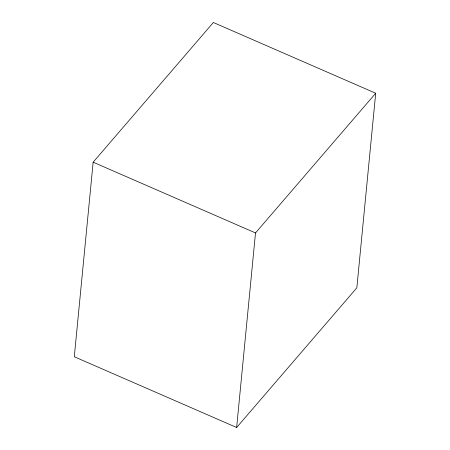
<?xml version="1.0" encoding="UTF-8"?>
<svg xmlns="http://www.w3.org/2000/svg" width="450" height="450" viewBox="0 0 450 450"><rect width="100%" height="100%" fill="white"/><g stroke="black" fill="none" stroke-linecap="round" stroke-linejoin="round"><path stroke-width="0.67" d="M93.156 162.191L74.295 356.76L236.644 427.5L356.844 287.809L375.705 93.24L213.356 22.5L93.156 162.191L255.51 232.937L236.644 427.5M255.51 232.937L375.705 93.24"/></g></svg>
